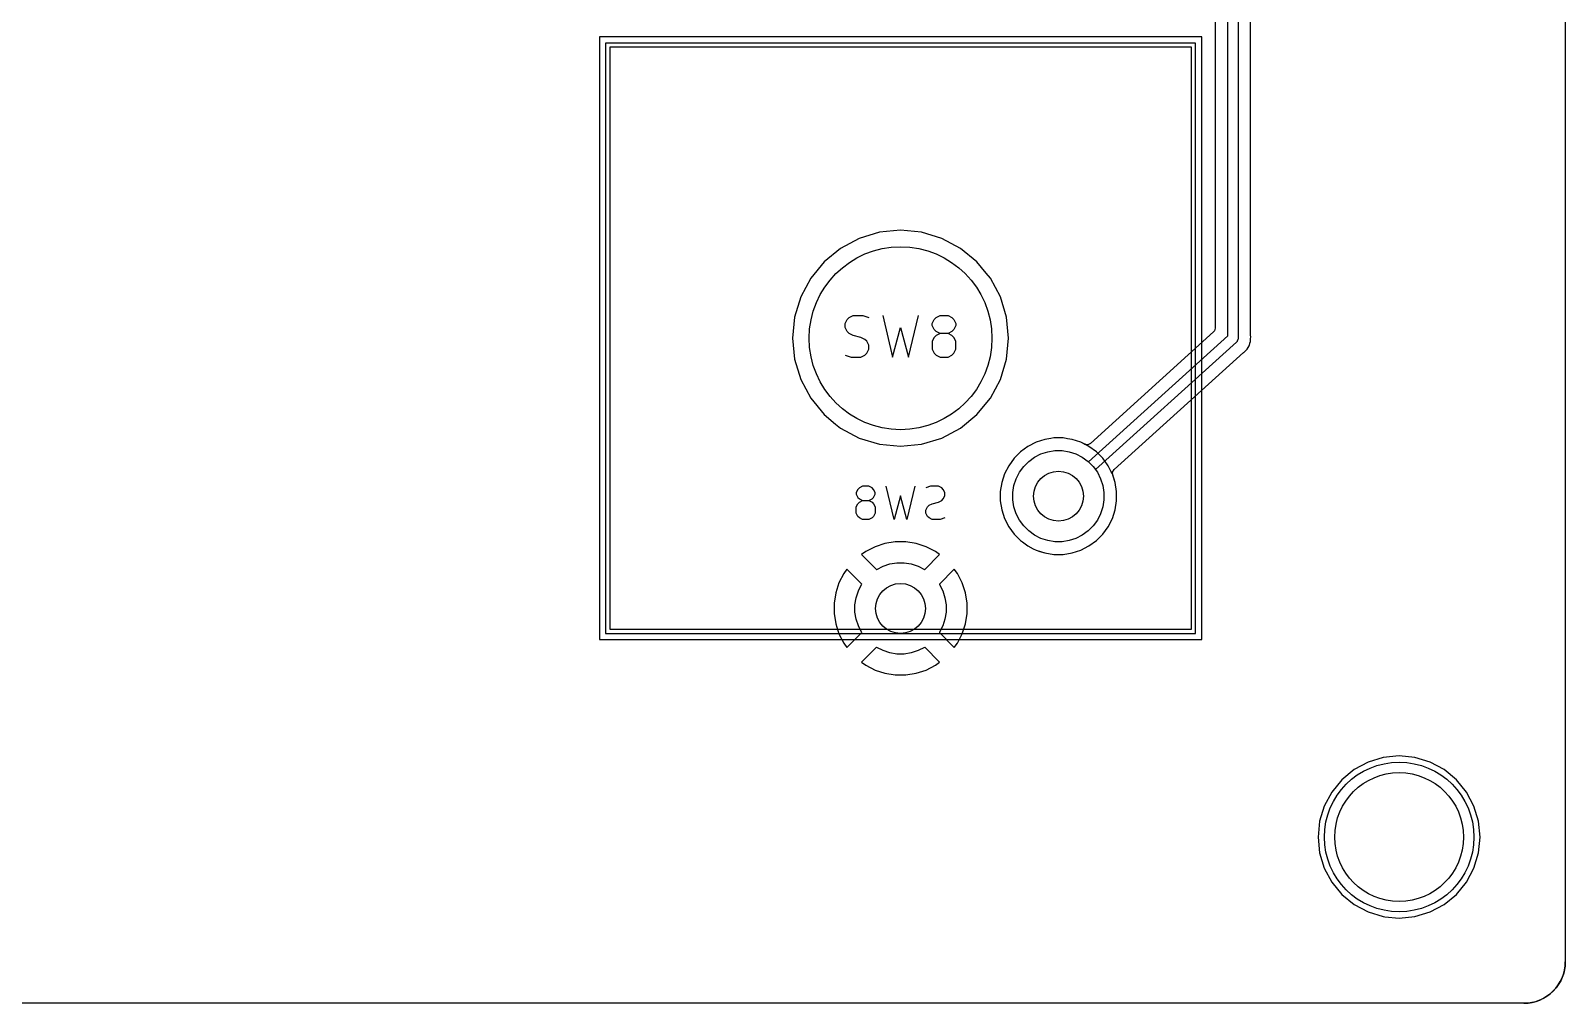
# Model space of a CAD drawing. Extents: x 0 to 96, y -64 to 1.6.
# Drawn here: x 59.06 to 96, y -64 to -40.6 of the extents above; entities that cross this region are included whole.
import ezdxf

# ---------------------------------------------------------------- set-up
doc = ezdxf.new("R2010")
doc.units = 0
for name, color, linetype in [('BLACK', 7, 'CONTINUOUS'), ('GRAY3', 9, 'CONTINUOUS'), ('LORANGE', 41, 'CONTINUOUS'), ('LYELLOW', 51, 'CONTINUOUS'), ('WHITE', 7, 'CONTINUOUS')]:
    doc.layers.add(name, color=color, linetype=linetype)

msp = doc.modelspace()

# ---------------------------------------------------------------- linework, layer by layer
at = {"layer": 'BLACK', "linetype": 'CONTINUOUS'}
for p, q in [((96, -1.001526), (96, -62.998473)), ((96, -1.001526), (96, -62.998473)), ((88.125, -24), (88.125, -48)), ((88.4255, -47.941575), (88.4255, -23.943984)), ((87.875, -47.944526), (87.875, -24.125)), ((87.5745, -24.5495), (87.5745, -47.756137)), ((80, -45.4), (79.492766, -45.449957)), ((80, -45.4), (79.492766, -45.449957)), ((80.507233, -45.449957), (80, -45.4)), ((80.507233, -45.449957), (80, -45.4)), ((79.005018, -45.597914), (78.555522, -45.838175)), ((79.005018, -45.597914), (78.555522, -45.838175)), ((79.492766, -45.449957), (79.005018, -45.597914)), ((79.492766, -45.449957), (79.005018, -45.597914)), ((80.994981, -45.597914), (80.507233, -45.449957)), ((80.994981, -45.597914), (80.507233, -45.449957)), ((81.444477, -45.838175), (80.994981, -45.597914)), ((81.444477, -45.838175), (80.994981, -45.597914)), ((78.161521, -46.161521), (77.83818, -46.555515)), ((78.161521, -46.161521), (77.83818, -46.555515)), ((78.555515, -45.83818), (78.161521, -46.161521)), ((78.555515, -45.83818), (78.161521, -46.161521)), ((78.555522, -45.838175), (78.555515, -45.83818)), ((78.555522, -45.838175), (78.555515, -45.83818)), ((81.444484, -45.83818), (81.444477, -45.838175)), ((81.444484, -45.83818), (81.444477, -45.838175)), ((81.838478, -46.161521), (81.444484, -45.83818)), ((81.838478, -46.161521), (81.444484, -45.83818)), ((82.063487, -46.435697), (81.838478, -46.161521)), ((82.063487, -46.435697), (81.838478, -46.161521)), ((82.161821, -46.555517), (82.063487, -46.435697)), ((82.161821, -46.555517), (82.063487, -46.435697)), ((77.838175, -46.555522), (77.597914, -47.005018)), ((77.838175, -46.555522), (77.597914, -47.005018)), ((77.83818, -46.555515), (77.838175, -46.555522)), ((77.83818, -46.555515), (77.838175, -46.555522)), ((82.161822, -46.55552), (82.161821, -46.555517)), ((82.161822, -46.55552), (82.161821, -46.555517)), ((82.161824, -46.555522), (82.161822, -46.55552)), ((82.161824, -46.555522), (82.161822, -46.55552)), ((82.402085, -47.005018), (82.161824, -46.555522)), ((82.402085, -47.005018), (82.161824, -46.555522)), ((77.597914, -47.005018), (77.449957, -47.492766)), ((77.597914, -47.005018), (77.449957, -47.492766)), ((82.402085, -47.00502), (82.402085, -47.005018)), ((82.402085, -47.00502), (82.402085, -47.005018)), ((82.402087, -47.005023), (82.402085, -47.00502)), ((82.402087, -47.005023), (82.402085, -47.00502)), ((82.550042, -47.492765), (82.402087, -47.005023)), ((82.550042, -47.492765), (82.402087, -47.005023)), ((77.449957, -47.492766), (77.4, -48)), ((77.449957, -47.492766), (77.4, -48)), ((82.6, -48), (82.550042, -47.492765)), ((82.6, -48), (82.550042, -47.492765)), ((77.4, -48), (77.449957, -48.507233)), ((77.4, -48), (77.449957, -48.507233)), ((82.550042, -48.507235), (82.6, -48)), ((82.550042, -48.507235), (82.6, -48)), ((84.525692, -50.974852), (87.875, -47.944526)), ((87.533693, -47.848087), (84.569021, -50.530409)), ((87.554815, -47.823176), (87.533693, -47.848087)), ((87.5745, -47.756137), (87.554815, -47.823176)), ((88.125, -48), (88.122598, -48.024386)), ((88.42716, -47.957193), (88.4255, -47.941575)), ((88.4255, -48.010638), (88.427767, -47.9653)), ((88.4255, -48.056018), (88.4255, -48.010638)), ((88.42711, -47.957198), (88.42716, -47.957193)), ((88.427767, -47.965299), (88.42711, -47.957198)), ((88.427767, -47.9653), (88.427767, -47.965299)), ((88.083864, -48.092692), (84.691759, -51.161738)), ((85.141543, -51.16003), (88.251926, -48.345875)), ((88.100336, -48.07455), (88.083864, -48.092692)), ((88.101693, -48.071686), (88.100336, -48.07455)), ((88.103934, -48.069446), (88.101693, -48.071686)), ((88.112095, -48.049742), (88.103934, -48.069446)), ((88.121227, -48.030478), (88.112095, -48.049742)), ((88.121385, -48.027313), (88.121227, -48.030478)), ((88.122598, -48.024386), (88.121385, -48.027313)), ((88.251926, -48.345875), (88.261263, -48.340485)), ((88.261263, -48.340485), (88.29336, -48.308387)), ((88.29336, -48.308387), (88.327013, -48.27794)), ((88.327013, -48.27794), (88.327015, -48.277937)), ((88.327015, -48.277937), (88.332281, -48.271742)), ((88.332281, -48.271742), (88.332321, -48.271776)), ((88.332321, -48.271776), (88.335578, -48.267745)), ((88.335536, -48.267713), (88.340485, -48.261263)), ((88.335578, -48.267745), (88.335536, -48.267713)), ((88.340485, -48.261263), (88.363179, -48.221954)), ((88.363179, -48.221954), (88.387807, -48.183832)), ((88.387807, -48.183832), (88.391113, -48.173571)), ((88.391113, -48.173571), (88.396503, -48.164237)), ((88.396503, -48.164237), (88.407451, -48.123373)), ((88.407451, -48.123373), (88.409196, -48.117459)), ((88.409196, -48.117459), (88.422172, -48.077197)), ((88.422172, -48.077197), (88.42271, -48.066428)), ((88.42271, -48.066428), (88.4255, -48.056018)), ((77.449957, -48.507233), (77.597914, -48.994981)), ((77.449957, -48.507233), (77.597914, -48.994981)), ((82.402087, -48.994977), (82.550042, -48.507235)), ((82.402087, -48.994977), (82.550042, -48.507235)), ((77.597914, -48.994981), (77.838175, -49.444477)), ((77.597914, -48.994981), (77.838175, -49.444477)), ((82.161821, -49.444483), (82.402087, -48.994977)), ((82.161821, -49.444483), (82.402087, -48.994977)), ((77.838175, -49.444477), (77.83818, -49.444484)), ((77.838175, -49.444477), (77.83818, -49.444484)), ((77.83818, -49.444484), (78.161521, -49.838478)), ((77.83818, -49.444484), (78.161521, -49.838478)), ((81.838478, -49.838478), (82.161821, -49.444483)), ((81.838478, -49.838478), (82.161821, -49.444483)), ((78.161521, -49.838478), (78.435697, -50.063487)), ((78.161521, -49.838478), (78.435697, -50.063487)), ((81.444483, -50.161821), (81.838478, -49.838478)), ((81.444483, -50.161821), (81.838478, -49.838478)), ((78.435697, -50.063487), (78.555517, -50.161821)), ((78.435697, -50.063487), (78.555517, -50.161821)), ((78.555517, -50.161821), (78.55552, -50.161822)), ((78.555517, -50.161821), (78.55552, -50.161822)), ((78.55552, -50.161822), (78.555522, -50.161824)), ((78.55552, -50.161822), (78.555522, -50.161824)), ((78.555522, -50.161824), (79.005018, -50.402085)), ((78.555522, -50.161824), (79.005018, -50.402085)), ((80.994977, -50.402087), (81.444483, -50.161821)), ((80.994977, -50.402087), (81.444483, -50.161821)), ((79.005018, -50.402085), (79.00502, -50.402085)), ((79.005018, -50.402085), (79.00502, -50.402085)), ((79.00502, -50.402085), (79.005023, -50.402087)), ((79.00502, -50.402085), (79.005023, -50.402087)), ((79.005023, -50.402087), (79.492765, -50.550042)), ((79.005023, -50.402087), (79.492765, -50.550042)), ((79.492765, -50.550042), (80, -50.6)), ((79.492765, -50.550042), (80, -50.6)), ((80, -50.6), (80.507235, -50.550042)), ((80, -50.6), (80.507235, -50.550042)), ((80.507235, -50.550042), (80.994977, -50.402087)), ((80.507235, -50.550042), (80.994977, -50.402087)), ((83.065974, -50.602187), (82.887641, -50.731752)), ((83.065974, -50.602187), (82.887641, -50.731752)), ((83.262393, -50.502104), (83.065974, -50.602187)), ((83.262393, -50.502104), (83.065974, -50.602187)), ((83.262396, -50.502103), (83.262393, -50.502104)), ((83.262396, -50.502103), (83.262393, -50.502104)), ((83.472047, -50.433985), (83.262396, -50.502103)), ((83.472047, -50.433985), (83.262396, -50.502103)), ((83.617827, -50.410896), (83.472047, -50.433985)), ((83.617201, -50.410995), (83.472047, -50.433985)), ((83.689778, -50.3995), (83.617201, -50.410995)), ((83.689778, -50.3995), (83.617827, -50.410896)), ((83.910222, -50.3995), (83.689778, -50.3995)), ((83.910222, -50.3995), (83.689778, -50.3995)), ((84.019086, -50.416742), (83.910222, -50.3995)), ((84.019086, -50.416742), (83.910222, -50.3995)), ((84.127952, -50.433985), (84.019086, -50.416742)), ((84.127952, -50.433985), (84.019086, -50.416742)), ((84.337603, -50.502103), (84.127952, -50.433985)), ((84.337603, -50.502103), (84.127952, -50.433985)), ((84.337606, -50.502105), (84.337603, -50.502103)), ((84.337606, -50.502104), (84.337603, -50.502103)), ((84.431687, -50.550042), (84.337606, -50.502104)), ((84.429533, -50.548944), (84.337606, -50.502105)), ((84.436747, -50.552332), (84.429533, -50.548944)), ((84.534022, -50.602185), (84.431687, -50.550042)), ((84.506102, -50.56079), (84.436747, -50.552332)), ((84.569021, -50.530409), (84.506102, -50.56079)), ((84.534024, -50.602186), (84.534022, -50.602185)), ((84.534025, -50.602187), (84.534024, -50.602186)), ((84.712358, -50.731752), (84.534025, -50.602187)), ((82.731752, -50.887641), (82.602187, -51.065974)), ((82.731752, -50.887641), (82.602187, -51.065974)), ((82.731756, -50.887636), (82.731752, -50.887641)), ((82.731756, -50.887636), (82.731752, -50.887641)), ((82.887636, -50.731756), (82.731756, -50.887636)), ((82.887636, -50.731756), (82.731756, -50.887636)), ((82.887641, -50.731752), (82.887636, -50.731756)), ((82.887641, -50.731752), (82.887636, -50.731756)), ((82.963553, -51.085607), (83.085607, -50.963553)), ((82.963553, -51.085607), (83.085607, -50.963553)), ((83.085607, -50.963553), (83.225252, -50.862096)), ((83.085607, -50.963553), (83.225252, -50.862096)), ((83.225252, -50.862096), (83.379048, -50.783733)), ((83.225252, -50.862096), (83.379048, -50.783733)), ((83.379048, -50.783733), (83.54321, -50.730393)), ((83.379048, -50.783733), (83.54321, -50.730393)), ((83.54321, -50.730393), (83.713695, -50.703391)), ((83.54321, -50.730393), (83.713695, -50.703391)), ((83.713695, -50.703391), (83.886305, -50.703391)), ((83.713695, -50.703391), (83.886305, -50.703391)), ((83.886305, -50.703391), (84.05679, -50.730393)), ((83.886305, -50.703391), (84.05679, -50.730393)), ((84.05679, -50.730393), (84.220952, -50.783733)), ((84.05679, -50.730393), (84.220952, -50.783733)), ((84.220952, -50.783733), (84.374748, -50.862096)), ((84.220952, -50.783733), (84.374748, -50.862096)), ((84.374748, -50.862096), (84.514393, -50.963553)), ((84.374748, -50.862096), (84.514393, -50.963553)), ((84.514393, -50.963553), (84.525692, -50.974852)), ((84.514393, -50.963553), (84.636447, -51.085607)), ((84.712363, -50.731756), (84.712358, -50.731752)), ((84.868243, -50.887636), (84.712363, -50.731756)), ((84.868247, -50.887641), (84.868243, -50.887636)), ((84.98126, -51.043192), (84.868247, -50.887641)), ((82.502103, -51.262396), (82.433985, -51.472047)), ((82.502103, -51.262396), (82.433985, -51.472047)), ((82.502104, -51.262393), (82.502103, -51.262396)), ((82.502104, -51.262393), (82.502103, -51.262396)), ((82.602187, -51.065974), (82.502104, -51.262393)), ((82.602187, -51.065974), (82.502104, -51.262393)), ((82.783733, -51.379048), (82.862096, -51.225252)), ((82.783733, -51.379048), (82.862096, -51.225252)), ((82.862096, -51.225252), (82.963553, -51.085607)), ((82.862096, -51.225252), (82.963553, -51.085607)), ((84.636447, -51.085607), (84.737904, -51.225252)), ((84.691759, -51.161738), (84.737904, -51.225252)), ((84.737904, -51.225252), (84.816267, -51.379048)), ((84.737904, -51.225252), (84.816267, -51.379048)), ((84.997815, -51.065978), (84.98126, -51.043192)), ((85.063237, -51.194375), (84.997815, -51.065978)), ((85.097895, -51.262393), (85.063237, -51.194375)), ((85.097895, -51.262394), (85.097895, -51.262393)), ((85.166015, -51.472049), (85.097895, -51.262394)), ((85.104931, -51.220348), (85.141012, -51.160515)), ((85.106925, -51.290188), (85.104931, -51.220348)), ((85.166015, -51.472049), (85.106925, -51.290188)), ((85.141012, -51.160515), (85.141543, -51.16003)), ((82.433985, -51.472047), (82.3995, -51.689778)), ((82.433985, -51.472047), (82.3995, -51.689778)), ((82.3995, -51.689778), (82.3995, -51.910221)), ((82.3995, -51.689778), (82.3995, -51.910221)), ((82.703391, -51.713695), (82.730393, -51.54321)), ((82.703391, -51.713695), (82.730393, -51.54321)), ((82.730393, -51.54321), (82.783733, -51.379048)), ((82.730393, -51.54321), (82.783733, -51.379048)), ((84.816267, -51.379048), (84.869607, -51.54321)), ((84.816267, -51.379048), (84.869607, -51.54321)), ((84.869607, -51.54321), (84.896609, -51.713695)), ((84.869607, -51.54321), (84.896609, -51.713695)), ((85.2005, -51.689778), (85.166015, -51.472049)), ((85.2005, -51.689778), (85.166015, -51.472049)), ((85.2005, -51.910222), (85.2005, -51.689778)), ((85.2005, -51.910222), (85.2005, -51.689778)), ((82.3995, -51.910221), (82.433985, -52.127952)), ((82.3995, -51.910221), (82.433985, -52.127952)), ((82.703391, -51.886305), (82.703391, -51.713695)), ((82.703391, -51.886305), (82.703391, -51.713695)), ((82.730393, -52.05679), (82.703391, -51.886305)), ((82.730393, -52.05679), (82.703391, -51.886305)), ((82.783733, -52.220952), (82.730393, -52.05679)), ((82.783733, -52.220952), (82.730393, -52.05679)), ((84.869607, -52.05679), (84.816267, -52.220952)), ((84.869607, -52.05679), (84.816267, -52.220952)), ((84.896609, -51.886305), (84.869607, -52.05679)), ((84.896609, -51.886305), (84.869607, -52.05679)), ((84.896609, -51.713695), (84.896609, -51.886305)), ((84.896609, -51.713695), (84.896609, -51.886305)), ((85.166015, -52.127951), (85.2005, -51.910222)), ((85.166015, -52.127951), (85.2005, -51.910222)), ((82.433985, -52.127952), (82.502103, -52.337603)), ((82.433985, -52.127952), (82.502103, -52.337603)), ((82.502103, -52.337603), (82.502104, -52.337606)), ((82.502103, -52.337603), (82.502104, -52.337606)), ((82.502104, -52.337606), (82.602187, -52.534025)), ((82.502104, -52.337606), (82.602187, -52.534025)), ((82.862096, -52.374748), (82.783733, -52.220952)), ((82.862096, -52.374748), (82.783733, -52.220952)), ((82.963553, -52.514393), (82.862096, -52.374748)), ((82.963553, -52.514393), (82.862096, -52.374748)), ((84.737904, -52.374748), (84.636447, -52.514393)), ((84.737904, -52.374748), (84.636447, -52.514393)), ((84.816267, -52.220952), (84.737904, -52.374748)), ((84.816267, -52.220952), (84.737904, -52.374748)), ((84.997815, -52.534022), (85.097895, -52.337606)), ((84.997815, -52.534022), (85.097895, -52.337606)), ((85.097895, -52.337606), (85.166015, -52.127951)), ((85.097895, -52.337606), (85.166015, -52.127951)), ((82.602187, -52.534025), (82.731752, -52.712358)), ((82.602187, -52.534025), (82.731752, -52.712358)), ((82.731752, -52.712358), (82.731756, -52.712363)), ((82.731752, -52.712358), (82.731756, -52.712363)), ((82.731756, -52.712363), (82.887636, -52.868243)), ((82.731756, -52.712363), (82.887636, -52.868243)), ((83.085607, -52.636447), (82.963553, -52.514393)), ((83.085607, -52.636447), (82.963553, -52.514393)), ((83.225252, -52.737904), (83.085607, -52.636447)), ((83.225252, -52.737904), (83.085607, -52.636447)), ((83.379048, -52.816267), (83.225252, -52.737904)), ((83.379048, -52.816267), (83.225252, -52.737904)), ((83.54321, -52.869607), (83.379048, -52.816267)), ((83.54321, -52.869607), (83.379048, -52.816267)), ((84.220952, -52.816267), (84.05679, -52.869607)), ((84.220952, -52.816267), (84.05679, -52.869607)), ((84.374748, -52.737904), (84.220952, -52.816267)), ((84.374748, -52.737904), (84.220952, -52.816267)), ((84.514393, -52.636447), (84.374748, -52.737904)), ((84.514393, -52.636447), (84.374748, -52.737904)), ((84.636447, -52.514393), (84.514393, -52.636447)), ((84.636447, -52.514393), (84.514393, -52.636447)), ((84.712365, -52.868242), (84.868242, -52.712365)), ((84.712365, -52.868242), (84.868242, -52.712365)), ((84.868242, -52.712365), (84.997815, -52.534022)), ((84.868242, -52.712365), (84.997815, -52.534022)), ((79.161413, -53.131559), (79.059301, -53.205747)), ((79.161413, -53.131559), (79.059301, -53.205747)), ((79.385815, -53.017219), (79.161413, -53.131559)), ((79.385815, -53.017219), (79.161413, -53.131559)), ((79.62533, -52.939397), (79.385815, -53.017219)), ((79.62533, -52.939397), (79.385815, -53.017219)), ((79.874072, -52.9), (79.62533, -52.939397)), ((79.874072, -52.9), (79.62533, -52.939397)), ((80.125928, -52.9), (79.874072, -52.9)), ((80.125928, -52.9), (79.874072, -52.9)), ((80.374669, -52.939397), (80.125928, -52.9)), ((80.374669, -52.939397), (80.125928, -52.9)), ((80.614184, -53.017219), (80.374669, -52.939397)), ((80.614184, -53.017219), (80.374669, -52.939397)), ((80.838583, -53.131557), (80.614184, -53.017219)), ((80.838583, -53.131557), (80.614184, -53.017219)), ((80.940698, -53.205748), (80.838583, -53.131557)), ((80.940698, -53.205748), (80.838583, -53.131557)), ((82.887636, -52.868243), (82.887641, -52.868247)), ((82.887636, -52.868243), (82.887641, -52.868247)), ((82.887641, -52.868247), (82.931346, -52.9)), ((82.887641, -52.868247), (82.931346, -52.9)), ((82.931346, -52.9), (83.065978, -52.997815)), ((82.931346, -52.9), (83.065978, -52.997815)), ((83.065978, -52.997815), (83.194375, -53.063237)), ((83.065978, -52.997815), (83.194375, -53.063237)), ((83.194375, -53.063237), (83.262393, -53.097895)), ((83.194375, -53.063237), (83.262393, -53.097895)), ((83.262393, -53.097895), (83.262396, -53.097896)), ((83.262393, -53.097895), (83.262396, -53.097896)), ((83.262396, -53.097896), (83.353402, -53.127465)), ((83.262396, -53.097896), (83.365997, -53.131557)), ((83.353402, -53.127465), (83.472049, -53.166015)), ((83.365997, -53.131557), (83.472049, -53.166015)), ((83.472049, -53.166015), (83.689778, -53.2005)), ((83.472049, -53.166015), (83.689778, -53.2005)), ((83.713695, -52.896609), (83.54321, -52.869607)), ((83.713695, -52.896609), (83.54321, -52.869607)), ((83.886305, -52.896609), (83.713695, -52.896609)), ((83.886305, -52.896609), (83.713695, -52.896609)), ((84.05679, -52.869607), (83.886305, -52.896609)), ((84.05679, -52.869607), (83.886305, -52.896609)), ((83.910222, -53.2005), (84.127951, -53.166015)), ((83.910222, -53.2005), (84.127951, -53.166015)), ((84.127951, -53.166015), (84.337606, -53.097895)), ((84.127951, -53.166015), (84.337606, -53.097895)), ((84.337606, -53.097895), (84.534022, -52.997815)), ((84.337606, -53.097895), (84.534022, -52.997815)), ((84.534022, -52.997815), (84.712365, -52.868242)), ((84.534022, -52.997815), (84.712365, -52.868242)), ((79.059301, -53.205747), (79.0593, -53.205748)), ((79.059301, -53.205747), (79.0593, -53.205748)), ((79.0593, -53.205748), (79.419689, -53.566137)), ((79.0593, -53.205748), (79.419689, -53.566137)), ((79.425252, -53.562096), (79.579048, -53.483733)), ((79.425252, -53.562096), (79.579048, -53.483733)), ((79.579048, -53.483733), (79.74321, -53.430393)), ((79.579048, -53.483733), (79.74321, -53.430393)), ((79.74321, -53.430393), (79.913695, -53.403391)), ((79.74321, -53.430393), (79.913695, -53.403391)), ((79.913695, -53.403391), (80.086305, -53.403391)), ((79.913695, -53.403391), (80.086305, -53.403391)), ((80.086305, -53.403391), (80.25679, -53.430393)), ((80.086305, -53.403391), (80.25679, -53.430393)), ((80.25679, -53.430393), (80.420952, -53.483733)), ((80.25679, -53.430393), (80.420952, -53.483733)), ((80.420952, -53.483733), (80.574748, -53.562096)), ((80.420952, -53.483733), (80.574748, -53.562096)), ((80.580309, -53.566136), (80.940698, -53.205748)), ((80.580309, -53.566136), (80.940698, -53.205748)), ((83.689778, -53.2005), (83.689779, -53.2005)), ((83.689778, -53.2005), (83.689779, -53.2005)), ((83.689779, -53.2005), (83.910221, -53.2005)), ((83.689779, -53.2005), (83.910221, -53.2005)), ((83.910221, -53.2005), (83.910222, -53.2005)), ((83.910221, -53.2005), (83.910222, -53.2005)), ((78.517219, -53.885815), (78.439397, -54.12533)), ((78.517219, -53.885815), (78.439397, -54.12533)), ((78.631559, -53.661413), (78.517219, -53.885815)), ((78.631559, -53.661413), (78.517219, -53.885815)), ((78.705747, -53.559301), (78.631559, -53.661413)), ((78.705747, -53.559301), (78.631559, -53.661413)), ((78.705748, -53.5593), (78.705747, -53.559301)), ((78.705748, -53.5593), (78.705747, -53.559301)), ((79.066137, -53.919689), (78.705748, -53.5593)), ((79.066137, -53.919689), (78.705748, -53.5593)), ((78.983733, -54.079048), (79.062096, -53.925252)), ((78.983733, -54.079048), (79.062096, -53.925252)), ((79.062096, -53.925252), (79.066137, -53.919689)), ((79.062096, -53.925252), (79.066137, -53.919689)), ((79.419689, -53.566137), (79.425252, -53.562096)), ((79.419689, -53.566137), (79.425252, -53.562096)), ((80.574748, -53.562096), (80.580309, -53.566136)), ((80.574748, -53.562096), (80.580309, -53.566136)), ((81.29425, -53.5593), (80.933861, -53.919688)), ((81.29425, -53.5593), (80.933861, -53.919688)), ((80.933861, -53.919688), (80.937904, -53.925252)), ((80.933861, -53.919688), (80.937904, -53.925252)), ((80.937904, -53.925252), (81.016267, -54.079048)), ((80.937904, -53.925252), (81.016267, -54.079048)), ((81.29425, -53.559301), (81.29425, -53.5593)), ((81.29425, -53.559301), (81.29425, -53.5593)), ((81.368442, -53.661416), (81.29425, -53.559301)), ((81.368442, -53.661416), (81.29425, -53.559301)), ((81.48278, -53.885815), (81.368442, -53.661416)), ((81.48278, -53.885815), (81.368442, -53.661416)), ((81.560602, -54.12533), (81.48278, -53.885815)), ((81.560602, -54.12533), (81.48278, -53.885815)), ((78.439397, -54.12533), (78.4, -54.374071)), ((78.439397, -54.12533), (78.4, -54.374071)), ((78.903391, -54.413695), (78.930393, -54.24321)), ((78.903391, -54.413695), (78.930393, -54.24321)), ((78.930393, -54.24321), (78.983733, -54.079048)), ((78.930393, -54.24321), (78.983733, -54.079048)), ((81.016267, -54.079048), (81.069607, -54.24321)), ((81.016267, -54.079048), (81.069607, -54.24321)), ((81.069607, -54.24321), (81.096609, -54.413695)), ((81.069607, -54.24321), (81.096609, -54.413695)), ((81.6, -54.374071), (81.560602, -54.12533)), ((81.6, -54.374071), (81.560602, -54.12533)), ((78.4, -54.374071), (78.4, -54.625928)), ((78.4, -54.374071), (78.4, -54.625928)), ((78.4, -54.625928), (78.439397, -54.874669)), ((78.4, -54.625928), (78.439397, -54.874669)), ((78.903391, -54.586305), (78.903391, -54.413695)), ((78.903391, -54.586305), (78.903391, -54.413695)), ((78.930393, -54.75679), (78.903391, -54.586305)), ((78.930393, -54.75679), (78.903391, -54.586305)), ((81.096609, -54.586305), (81.069607, -54.75679)), ((81.096609, -54.586305), (81.069607, -54.75679)), ((81.096609, -54.413695), (81.096609, -54.586305)), ((81.096609, -54.413695), (81.096609, -54.586305)), ((81.560602, -54.874669), (81.6, -54.625928)), ((81.560602, -54.874669), (81.6, -54.625928)), ((81.6, -54.625928), (81.6, -54.374071)), ((81.6, -54.625928), (81.6, -54.374071)), ((78.439397, -54.874669), (78.517219, -55.114184)), ((78.439397, -54.874669), (78.517219, -55.114184)), ((78.983733, -54.920952), (78.930393, -54.75679)), ((78.983733, -54.920952), (78.930393, -54.75679)), ((79.062096, -55.074748), (78.983733, -54.920952)), ((79.062096, -55.074748), (78.983733, -54.920952)), ((81.016267, -54.920952), (80.937904, -55.074748)), ((81.016267, -54.920952), (80.937904, -55.074748)), ((81.069607, -54.75679), (81.016267, -54.920952)), ((81.069607, -54.75679), (81.016267, -54.920952)), ((81.48278, -55.114184), (81.560602, -54.874669)), ((81.48278, -55.114184), (81.560602, -54.874669)), ((78.517219, -55.114184), (78.631557, -55.338583)), ((78.517219, -55.114184), (78.631557, -55.338583)), ((78.631557, -55.338583), (78.705748, -55.440697)), ((78.631557, -55.338583), (78.705748, -55.440697)), ((78.705748, -55.440698), (79.066136, -55.080309)), ((78.705748, -55.440698), (79.066136, -55.080309)), ((79.066136, -55.080309), (79.062096, -55.074748)), ((79.066136, -55.080309), (79.062096, -55.074748)), ((80.937904, -55.074748), (80.933862, -55.08031)), ((80.937904, -55.074748), (80.933862, -55.08031)), ((80.933862, -55.08031), (81.29425, -55.440698)), ((80.933862, -55.08031), (81.29425, -55.440698)), ((81.29425, -55.440697), (81.368442, -55.338581)), ((81.29425, -55.440697), (81.368442, -55.338581)), ((81.368442, -55.338581), (81.368446, -55.338575)), ((81.368442, -55.338581), (81.368446, -55.338575)), ((81.368446, -55.338575), (81.48278, -55.114184)), ((81.368446, -55.338575), (81.48278, -55.114184)), ((78.705748, -55.440697), (78.705748, -55.440698)), ((78.705748, -55.440697), (78.705748, -55.440698)), ((79.419688, -55.433862), (79.0593, -55.79425)), ((79.419688, -55.433862), (79.0593, -55.79425)), ((79.425252, -55.437904), (79.419688, -55.433862)), ((79.425252, -55.437904), (79.419688, -55.433862)), ((79.579048, -55.516267), (79.425252, -55.437904)), ((79.579048, -55.516267), (79.425252, -55.437904)), ((79.74321, -55.569607), (79.579048, -55.516267)), ((79.74321, -55.569607), (79.579048, -55.516267)), ((79.913695, -55.596609), (79.74321, -55.569607)), ((79.913695, -55.596609), (79.74321, -55.569607)), ((80.086305, -55.596609), (79.913695, -55.596609)), ((80.086305, -55.596609), (79.913695, -55.596609)), ((80.25679, -55.569607), (80.086305, -55.596609)), ((80.25679, -55.569607), (80.086305, -55.596609)), ((80.420952, -55.516267), (80.25679, -55.569607)), ((80.420952, -55.516267), (80.25679, -55.569607)), ((80.574748, -55.437904), (80.420952, -55.516267)), ((80.574748, -55.437904), (80.420952, -55.516267)), ((80.58031, -55.433862), (80.574748, -55.437904)), ((80.58031, -55.433862), (80.574748, -55.437904)), ((80.940698, -55.79425), (80.58031, -55.433862)), ((80.940698, -55.79425), (80.58031, -55.433862)), ((81.29425, -55.440698), (81.29425, -55.440697)), ((81.29425, -55.440698), (81.29425, -55.440697)), ((79.0593, -55.79425), (79.161416, -55.868442)), ((79.0593, -55.79425), (79.161416, -55.868442)), ((79.161416, -55.868442), (79.385815, -55.98278)), ((79.161416, -55.868442), (79.385815, -55.98278)), ((79.385815, -55.98278), (79.62533, -56.060602)), ((79.385815, -55.98278), (79.62533, -56.060602)), ((79.62533, -56.060602), (79.874072, -56.1)), ((79.62533, -56.060602), (79.874072, -56.1)), ((79.874072, -56.1), (80.125928, -56.1)), ((79.874072, -56.1), (80.125928, -56.1)), ((80.125928, -56.1), (80.374669, -56.060602)), ((80.125928, -56.1), (80.374669, -56.060602)), ((80.374669, -56.060602), (80.614184, -55.98278)), ((80.374669, -56.060602), (80.614184, -55.98278)), ((80.614184, -55.98278), (80.838575, -55.868446)), ((80.614184, -55.98278), (80.838575, -55.868446)), ((80.838575, -55.868446), (80.838581, -55.868442)), ((80.838575, -55.868446), (80.838581, -55.868442)), ((80.838581, -55.868442), (80.940697, -55.79425)), ((80.838581, -55.868442), (80.940697, -55.79425)), ((80.940697, -55.79425), (80.940698, -55.79425)), ((80.940697, -55.79425), (80.940698, -55.79425)), ((91.253762, -58.198436), (90.916643, -58.37863)), ((91.253762, -58.198436), (90.916643, -58.37863)), ((91.619575, -58.087468), (91.253762, -58.198436)), ((91.619575, -58.087468), (91.253762, -58.198436)), ((92, -58.05), (91.619575, -58.087468)), ((92, -58.05), (91.619575, -58.087468)), ((92.380426, -58.087468), (92, -58.05)), ((92.380426, -58.087468), (92, -58.05)), ((92.380426, -58.087469), (92.380424, -58.087468)), ((92.380424, -58.087468), (92.380426, -58.087468)), ((92.380426, -58.087469), (92.380424, -58.087468)), ((92.380424, -58.087468), (92.380426, -58.087468)), ((92.563329, -58.142952), (92.380426, -58.087469)), ((92.563329, -58.142952), (92.380426, -58.087469)), ((92.746237, -58.198436), (92.563329, -58.142952)), ((92.746237, -58.198436), (92.563329, -58.142952)), ((93.083356, -58.37863), (92.746237, -58.198436)), ((93.083356, -58.37863), (92.746237, -58.198436)), ((90.621141, -58.621141), (90.378634, -58.916636)), ((90.621141, -58.621141), (90.378634, -58.916636)), ((90.916636, -58.378634), (90.621141, -58.621141)), ((90.916636, -58.378634), (90.621141, -58.621141)), ((90.916643, -58.37863), (90.916636, -58.378634)), ((90.916643, -58.37863), (90.916636, -58.378634)), ((93.083363, -58.378634), (93.083356, -58.37863)), ((93.083363, -58.378634), (93.083356, -58.37863)), ((93.378858, -58.621141), (93.083363, -58.378634)), ((93.378858, -58.621141), (93.083363, -58.378634)), ((93.621365, -58.916636), (93.378858, -58.621141)), ((93.621365, -58.916636), (93.378858, -58.621141)), ((90.37863, -58.916643), (90.198436, -59.253762)), ((90.37863, -58.916643), (90.198436, -59.253762)), ((90.378634, -58.916636), (90.37863, -58.916643)), ((90.378634, -58.916636), (90.37863, -58.916643)), ((93.621369, -58.916643), (93.621365, -58.916636)), ((93.621369, -58.916643), (93.621365, -58.916636)), ((93.801563, -59.253762), (93.621369, -58.916643)), ((93.801563, -59.253762), (93.621369, -58.916643)), ((90.198436, -59.253762), (90.087468, -59.619575)), ((90.198436, -59.253762), (90.087468, -59.619575)), ((93.801563, -59.253764), (93.801563, -59.253762)), ((93.801563, -59.253764), (93.801563, -59.253762)), ((93.801565, -59.253767), (93.801563, -59.253764)), ((93.801565, -59.253767), (93.801563, -59.253764)), ((93.912531, -59.619574), (93.801565, -59.253767)), ((93.912531, -59.619574), (93.801565, -59.253767)), ((90.087468, -59.619575), (90.05, -60)), ((90.087468, -59.619575), (90.05, -60)), ((93.95, -60), (93.912531, -59.619574)), ((93.95, -60), (93.912531, -59.619574)), ((90.05, -60), (90.087468, -60.380424)), ((90.05, -60), (90.087468, -60.380424)), ((93.912531, -60.380426), (93.95, -60)), ((93.912531, -60.380426), (93.95, -60)), ((90.087468, -60.380424), (90.198436, -60.746237)), ((90.087468, -60.380424), (90.198436, -60.746237)), ((93.801565, -60.746233), (93.912531, -60.380426)), ((93.801565, -60.746233), (93.912531, -60.380426)), ((90.198436, -60.746237), (90.37863, -61.083356)), ((90.198436, -60.746237), (90.37863, -61.083356)), ((93.621366, -61.083362), (93.801565, -60.746233)), ((93.621366, -61.083362), (93.801565, -60.746233)), ((90.37863, -61.083356), (90.378634, -61.083363)), ((90.37863, -61.083356), (90.378634, -61.083363)), ((90.378634, -61.083363), (90.621141, -61.378858)), ((90.378634, -61.083363), (90.621141, -61.378858)), ((93.378858, -61.378858), (93.621366, -61.083362)), ((93.378858, -61.378858), (93.621366, -61.083362)), ((90.621141, -61.378858), (90.916636, -61.621365)), ((90.621141, -61.378858), (90.916636, -61.621365)), ((90.916636, -61.621365), (90.916643, -61.621369)), ((90.916636, -61.621365), (90.916643, -61.621369)), ((90.916643, -61.621369), (91.253762, -61.801563)), ((90.916643, -61.621369), (91.253762, -61.801563)), ((92.746233, -61.801565), (93.083362, -61.621366)), ((92.746233, -61.801565), (93.083362, -61.621366)), ((93.083362, -61.621366), (93.378858, -61.378858)), ((93.083362, -61.621366), (93.378858, -61.378858)), ((91.253762, -61.801563), (91.253764, -61.801563)), ((91.253762, -61.801563), (91.253764, -61.801563)), ((91.253764, -61.801563), (91.253767, -61.801565)), ((91.253764, -61.801563), (91.253767, -61.801565)), ((91.253767, -61.801565), (91.619574, -61.912531)), ((91.253767, -61.801565), (91.619574, -61.912531)), ((91.619574, -61.912531), (91.619573, -61.912531)), ((91.619573, -61.912531), (91.653682, -61.91589)), ((91.619574, -61.912531), (91.619573, -61.912531)), ((91.619573, -61.912531), (91.653682, -61.91589)), ((91.653682, -61.91589), (92, -61.95)), ((91.653682, -61.91589), (92, -61.95)), ((92, -61.95), (92.380426, -61.912531)), ((92, -61.95), (92.380426, -61.912531)), ((92.380426, -61.912531), (92.746233, -61.801565)), ((92.380426, -61.912531), (92.746233, -61.801565)), ((95.995508, -63.108733), (95.961639, -63.279006)), ((95.995508, -63.108733), (95.961639, -63.279006)), ((95.997854, -63.08758), (95.995508, -63.108733)), ((95.997854, -63.08758), (95.995508, -63.108733)), ((95.999963, -63.001511), (95.997854, -63.08758)), ((95.999963, -63.001511), (95.997854, -63.08758)), ((96, -62.998473), (95.999963, -63.001511)), ((96, -62.998473), (95.999963, -63.001511)), ((95.877269, -63.482692), (95.781664, -63.625775)), ((95.877269, -63.482692), (95.781664, -63.625775)), ((95.888728, -63.461254), (95.877269, -63.482692)), ((95.888728, -63.461254), (95.877269, -63.482692)), ((95.954583, -63.302268), (95.888728, -63.461254)), ((95.954583, -63.302268), (95.888728, -63.461254)), ((95.961639, -63.279006), (95.954583, -63.302268)), ((95.961639, -63.279006), (95.954583, -63.302268)), ((95.461254, -63.888728), (95.302268, -63.954583)), ((95.461254, -63.888728), (95.302268, -63.954583)), ((95.482692, -63.877269), (95.461254, -63.888728)), ((95.482692, -63.877269), (95.461254, -63.888728)), ((95.625775, -63.781664), (95.482692, -63.877269)), ((95.625775, -63.781664), (95.482692, -63.877269)), ((95.644565, -63.766243), (95.625775, -63.781664)), ((95.644565, -63.766243), (95.625775, -63.781664)), ((95.766243, -63.644565), (95.644565, -63.766243)), ((95.766243, -63.644565), (95.644565, -63.766243)), ((95.781664, -63.625775), (95.766243, -63.644565)), ((95.781664, -63.625775), (95.766243, -63.644565)), ((94.998473, -64), (1.001527, -64)), ((94.998473, -64), (1.001527, -64)), ((95.001509, -63.999963), (94.998473, -64)), ((95.001509, -63.999963), (94.998473, -64)), ((95.00425, -63.999895), (95.001509, -63.999963)), ((95.00425, -63.999895), (95.001509, -63.999963)), ((95.08758, -63.997854), (95.00425, -63.999895)), ((95.08758, -63.997854), (95.00425, -63.999895)), ((95.108733, -63.995508), (95.08758, -63.997854)), ((95.108733, -63.995508), (95.08758, -63.997854)), ((95.279006, -63.961639), (95.108733, -63.995508)), ((95.279006, -63.961639), (95.108733, -63.995508)), ((95.302268, -63.954583), (95.279006, -63.961639)), ((95.302268, -63.954583), (95.279006, -63.961639))]:
    msp.add_line(p, q, dxfattribs=at)
at = {"layer": 'BLACK'}
for centre, radius in [((80, -48), 2.2), ((80, -48), 2.2), ((83.8, -51.8), 0.6), ((83.8, -51.8), 0.6), ((80, -54.5), 0.6), ((80, -54.5), 0.6), ((92, -60), 1.55), ((92, -60), 1.55)]:
    msp.add_circle(centre, radius, dxfattribs=at)
at = {"layer": 'GRAY3', "linetype": 'CONTINUOUS'}
for p, q in [((73, -41), (73, -55)), ((87, -41), (73, -41)), ((87, -55), (87, -41)), ((78.666667, -47.645295), (78.714286, -47.550057)), ((78.666667, -47.740533), (78.666667, -47.645295)), ((78.714286, -47.550057), (78.761905, -47.502438)), ((78.761905, -47.502438), (78.857143, -47.454819)), ((78.857143, -47.454819), (79.095238, -47.454819)), ((79.095238, -47.454819), (79.238095, -47.502438)), ((79.571429, -47.454819), (79.809524, -48.454819)), ((80.190476, -48.454819), (80.428572, -47.454819)), ((80.761905, -47.645295), (80.809524, -47.550057)), ((80.761905, -47.692914), (80.761905, -47.645295)), ((80.809524, -47.550057), (80.857143, -47.502438)), ((80.857143, -47.502438), (80.952381, -47.454819)), ((80.952381, -47.454819), (81.142857, -47.454819)), ((81.142857, -47.454819), (81.238095, -47.502438)), ((81.238095, -47.502438), (81.285714, -47.550057)), ((81.285714, -47.550057), (81.333333, -47.645295)), ((81.333333, -47.645295), (81.333333, -47.692914)), ((78.714286, -47.835771), (78.666667, -47.740533)), ((78.761905, -47.88339), (78.714286, -47.835771)), ((78.857143, -47.931009), (78.761905, -47.88339)), ((79.047619, -47.978628), (78.857143, -47.931009)), ((79.142857, -48.026247), (79.047619, -47.978628)), ((79.809524, -48.454819), (80, -47.740533)), ((80, -47.740533), (80.190476, -48.454819)), ((80.809524, -47.788152), (80.761905, -47.692914)), ((80.809524, -47.978628), (80.761905, -48.073866)), ((80.857143, -47.835771), (80.809524, -47.788152)), ((80.857143, -47.931009), (80.809524, -47.978628)), ((80.952381, -47.88339), (80.857143, -47.835771)), ((80.952381, -47.88339), (80.857143, -47.931009)), ((81.142857, -47.88339), (80.952381, -47.88339)), ((81.238095, -47.835771), (81.142857, -47.88339)), ((81.238095, -47.931009), (81.142857, -47.88339)), ((81.285714, -47.788152), (81.238095, -47.835771)), ((81.285714, -47.978628), (81.238095, -47.931009)), ((81.333333, -47.692914), (81.285714, -47.788152)), ((81.333333, -48.073866), (81.285714, -47.978628)), ((79.190476, -48.073866), (79.142857, -48.026247)), ((79.142857, -48.4072), (79.190476, -48.35958)), ((79.238095, -48.169104), (79.190476, -48.073866)), ((79.190476, -48.35958), (79.238095, -48.264342)), ((79.238095, -48.264342), (79.238095, -48.169104)), ((80.761905, -48.073866), (80.761905, -48.264342)), ((80.761905, -48.264342), (80.809524, -48.35958)), ((80.809524, -48.35958), (80.857143, -48.4072)), ((81.238095, -48.4072), (81.285714, -48.35958)), ((81.285714, -48.35958), (81.333333, -48.264342)), ((81.333333, -48.264342), (81.333333, -48.073866)), ((78.666667, -48.4072), (78.809524, -48.454819)), ((78.809524, -48.454819), (79.047619, -48.454819)), ((79.047619, -48.454819), (79.142857, -48.4072)), ((80.857143, -48.4072), (80.952381, -48.454819)), ((80.952381, -48.454819), (81.142857, -48.454819)), ((81.142857, -48.454819), (81.238095, -48.4072)), ((73, -55), (87, -55))]:
    msp.add_line(p, q, dxfattribs=at)
at = {"layer": 'LORANGE', "linetype": 'CONTINUOUS'}
for p, q in [((78.971428, -51.638485), (78.933333, -51.714676)), ((79.009523, -51.60039), (78.971428, -51.638485)), ((79.085714, -51.562295), (79.009523, -51.60039)), ((79.238095, -51.562295), (79.085714, -51.562295)), ((79.314285, -51.60039), (79.238095, -51.562295)), ((79.35238, -51.638485), (79.314285, -51.60039)), ((79.390476, -51.714676), (79.35238, -51.638485)), ((79.847619, -52.362295), (79.657143, -51.562295)), ((80.342857, -51.562295), (80.152381, -52.362295)), ((80.723809, -51.562295), (80.609524, -51.60039)), ((80.914286, -51.562295), (80.723809, -51.562295)), ((80.990476, -51.60039), (80.914286, -51.562295)), ((81.028571, -51.638485), (80.990476, -51.60039)), ((81.066667, -51.714676), (81.028571, -51.638485)), ((78.933333, -51.714676), (78.933333, -51.752771)), ((78.933333, -51.752771), (78.971428, -51.828961)), ((78.933333, -52.057533), (78.971428, -51.981342)), ((78.933333, -52.209914), (78.933333, -52.057533)), ((78.971428, -51.828961), (79.009523, -51.867057)), ((78.971428, -51.981342), (79.009523, -51.943247)), ((79.009523, -51.867057), (79.085714, -51.905152)), ((79.009523, -51.943247), (79.085714, -51.905152)), ((79.085714, -51.905152), (79.238095, -51.905152)), ((79.238095, -51.905152), (79.314285, -51.867057)), ((79.238095, -51.905152), (79.314285, -51.943247)), ((79.314285, -51.867057), (79.35238, -51.828961)), ((79.314285, -51.943247), (79.35238, -51.981342)), ((79.35238, -51.828961), (79.390476, -51.752771)), ((79.35238, -51.981342), (79.390476, -52.057533)), ((79.390476, -51.752771), (79.390476, -51.714676)), ((79.390476, -52.057533), (79.390476, -52.209914)), ((80, -51.790866), (79.847619, -52.362295)), ((80.152381, -52.362295), (80, -51.790866)), ((80.609524, -52.133723), (80.647619, -52.057533)), ((80.647619, -52.057533), (80.685714, -52.019438)), ((80.685714, -52.019438), (80.761905, -51.981342)), ((80.761905, -51.981342), (80.914286, -51.943247)), ((80.914286, -51.943247), (80.990476, -51.905152)), ((80.990476, -51.905152), (81.028571, -51.867057)), ((81.028571, -51.867057), (81.066667, -51.790866)), ((81.066667, -51.790866), (81.066667, -51.714676)), ((78.971428, -52.286104), (78.933333, -52.209914)), ((79.009523, -52.3242), (78.971428, -52.286104)), ((79.085714, -52.362295), (79.009523, -52.3242)), ((79.238095, -52.362295), (79.085714, -52.362295)), ((79.314285, -52.3242), (79.238095, -52.362295)), ((79.35238, -52.286104), (79.314285, -52.3242)), ((79.390476, -52.209914), (79.35238, -52.286104)), ((80.609524, -52.209914), (80.609524, -52.133723)), ((80.647619, -52.286104), (80.609524, -52.209914)), ((80.685714, -52.3242), (80.647619, -52.286104)), ((80.761905, -52.362295), (80.685714, -52.3242)), ((80.952381, -52.362295), (80.761905, -52.362295)), ((81.066667, -52.3242), (80.952381, -52.362295))]:
    msp.add_line(p, q, dxfattribs=at)
at = {"layer": 'LYELLOW', "linetype": 'CONTINUOUS'}
for p, q in [((72.9, -40.9), (72.9, -55.1)), ((87.1, -40.9), (72.9, -40.9)), ((87.1, -55.1), (87.1, -40.9)), ((72.9, -55.1), (87.1, -55.1))]:
    msp.add_line(p, q, dxfattribs=at)
at = {"layer": 'WHITE', "linetype": 'CONTINUOUS'}
for p, q in [((96, -1), (96, -63)), ((72.75, -40.75), (72.75, -55.25)), ((87.25, -40.75), (72.75, -40.75)), ((87.25, -55.25), (87.25, -40.75)), ((72.75, -55.25), (87.25, -55.25)), ((95, -64), (1, -64))]:
    msp.add_line(p, q, dxfattribs=at)
at = {"layer": 'WHITE'}
for centre, radius in [((80, -48), 2.199999), ((83.8, -51.8), 0.6), ((80, -54.5), 0.6), ((92, -60), 1.8), ((92, -60), 1.549999)]:
    msp.add_circle(centre, radius, dxfattribs=at)
msp.add_arc((95, -63), 1, -90, 0, dxfattribs=at)

doc.saveas('drawing.dxf')
